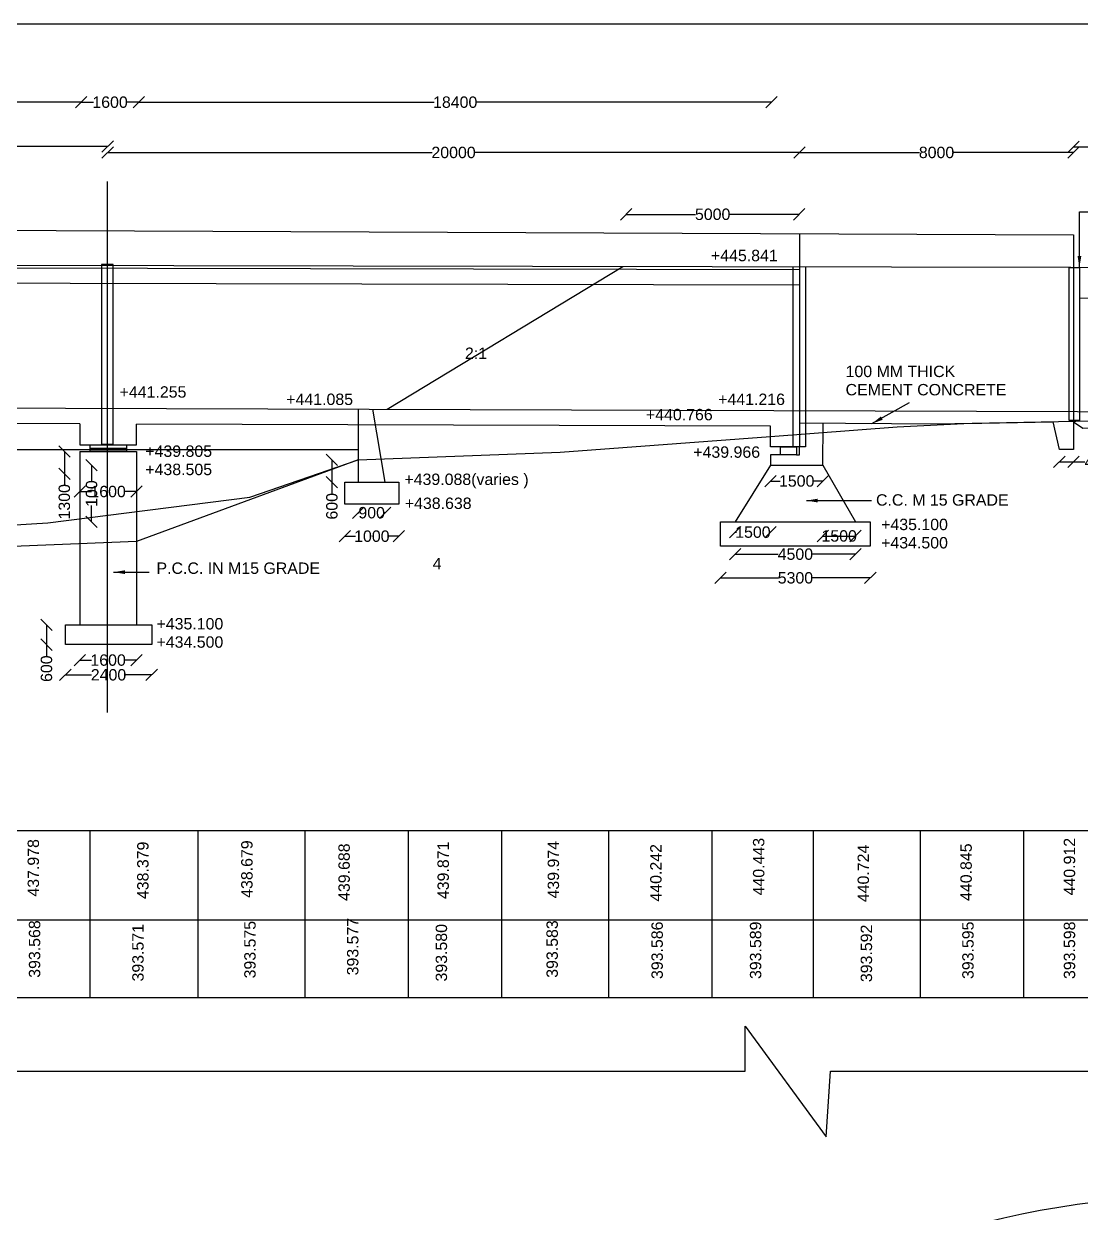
# Model space of a CAD drawing. Header units: millimetres. Extents: x 13075 to 24879, y 21418 to 27290.
# Drawn here: x 18342 to 20199, y 25201 to 27290 of the extents above; entities that cross this region are included whole.
import ezdxf

# ---------------------------------------------------------------- set-up
doc = ezdxf.new("R2010")
doc.units = ezdxf.units.MM
doc.header["$MEASUREMENT"] = 0
doc.header["$PDMODE"] = 32
doc.header["$PDSIZE"] = 46
for name, color, linetype in [('DIMENSIONS', 7, 'Continuous'), ('DRAWING', 7, 'Continuous'), ('TEXT', 7, 'Continuous')]:
    doc.layers.add(name, color=color, linetype=linetype)
doc.styles.get("Standard").update_dxf_attribs({"font": 'arial.ttf', "height": 20})
doc.dimstyles.get("Standard").update_dxf_attribs({"dimtxt": 20, "dimasz": 20, "dimexe": 0.18, "dimexo": 0.0625, "dimgap": 0.09, "dimtad": 0, "dimdec": 0, "dimzin": 0, "dimdsep": 46, "dimtxsty": 'Standard', "dimblk": 'OBLIQUE', "dimcen": 0.09, "dimse1": 1, "dimse2": 1, "dimadec": 0, "dimazin": 0, "dimtfac": 1, "dimtdec": 0, "dimtofl": 0, "dimtmove": 0, "dimatfit": 3, "dimfxl": 1, "dimtolj": 1, "dimtzin": 0, "dimarcsym": 0})

# ---------------------------------------------------------------- blocks, each defined once
blk = doc.blocks.new('_Oblique')
at = {"color": 0, "linetype": 'ByBlock', "lineweight": -2}
blk.add_line((-0.5, -0.5), (0.5, 0.5), dxfattribs=at)
blk = doc.blocks.new('*D8')
at = {"layer": 'Defpoints', "color": 0, "transparency": 16777216}
for p in [(18489.3, 27074.3), (17265.1, 27012.9), (18489.3, 27012.9)]:
    blk.add_point(p, dxfattribs=at)
at = {"layer": 'DIMENSIONS', "color": 0, "lineweight": -2, "transparency": 16777216}
for p, q in [((17265.1, 27074.3), (17839.3, 27074.3)), ((18489.3, 27074.3), (17915.1, 27074.3))]:
    blk.add_line(p, q, dxfattribs=at)
at = {"layer": 'DIMENSIONS', "color": 0, "lineweight": -2, "transparency": 16777216, "xscale": 20, "yscale": 20, "zscale": 20, "rotation": 180}
blk.add_blockref('_Oblique', (17265.1, 27074.3), dxfattribs=at)
at = {"layer": 'DIMENSIONS', "color": 0, "lineweight": -2, "transparency": 16777216, "xscale": 20, "yscale": 20, "zscale": 20}
blk.add_blockref('_Oblique', (18489.3, 27074.3), dxfattribs=at)
at = {"layer": 'DIMENSIONS', "color": 0, "transparency": 16777216, "insert": (17877.2, 27074.3), "char_height": 20, "attachment_point": 5}
blk.add_mtext('\\A1;20000', dxfattribs=at)
blk = doc.blocks.new('*D9')
at = {"layer": 'Defpoints', "color": 0, "transparency": 16777216}
for p in [(19704.3, 27063.9), (18489.3, 27012.9), (19704.3, 26921.2)]:
    blk.add_point(p, dxfattribs=at)
at = {"layer": 'DIMENSIONS', "color": 0, "lineweight": -2, "transparency": 16777216}
for p, q in [((18489.3, 27063.9), (19059, 27063.9)), ((19704.3, 27063.9), (19134.7, 27063.9))]:
    blk.add_line(p, q, dxfattribs=at)
at = {"layer": 'DIMENSIONS', "color": 0, "lineweight": -2, "transparency": 16777216, "xscale": 20, "yscale": 20, "zscale": 20, "rotation": 180}
blk.add_blockref('_Oblique', (18489.3, 27063.9), dxfattribs=at)
at = {"layer": 'DIMENSIONS', "color": 0, "lineweight": -2, "transparency": 16777216, "xscale": 20, "yscale": 20, "zscale": 20}
blk.add_blockref('_Oblique', (19704.3, 27063.9), dxfattribs=at)
at = {"layer": 'DIMENSIONS', "color": 0, "transparency": 16777216, "insert": (19096.8, 27063.9), "char_height": 20, "attachment_point": 5}
blk.add_mtext('\\A1;20000', dxfattribs=at)
blk = doc.blocks.new('*D10')
at = {"layer": 'Defpoints', "color": 0, "transparency": 16777216}
for p in [(20185.9, 27063.9), (19704.3, 26921.2), (20185.9, 26919.1)]:
    blk.add_point(p, dxfattribs=at)
at = {"layer": 'DIMENSIONS', "color": 0, "lineweight": -2, "transparency": 16777216}
for p, q in [((19704.3, 27063.9), (19915.2, 27063.9)), ((20185.9, 27063.9), (19975.1, 27063.9))]:
    blk.add_line(p, q, dxfattribs=at)
at = {"layer": 'DIMENSIONS', "color": 0, "lineweight": -2, "transparency": 16777216, "xscale": 20, "yscale": 20, "zscale": 20, "rotation": 180}
blk.add_blockref('_Oblique', (19704.3, 27063.9), dxfattribs=at)
at = {"layer": 'DIMENSIONS', "color": 0, "lineweight": -2, "transparency": 16777216, "xscale": 20, "yscale": 20, "zscale": 20}
blk.add_blockref('_Oblique', (20185.9, 27063.9), dxfattribs=at)
at = {"layer": 'DIMENSIONS', "color": 0, "transparency": 16777216, "insert": (19945.1, 27063.9), "char_height": 20, "attachment_point": 5}
blk.add_mtext('\\A1;8000', dxfattribs=at)
blk = doc.blocks.new('*D11')
at = {"layer": 'Defpoints', "color": 0, "transparency": 16777216}
for p in [(20493.8, 27073.9), (20185.9, 26919.1), (20493.8, 26861.4)]:
    blk.add_point(p, dxfattribs=at)
at = {"layer": 'DIMENSIONS', "color": 0, "lineweight": -2, "transparency": 16777216}
for p, q in [((20185.9, 27073.9), (20303.1, 27073.9)), ((20493.8, 27073.9), (20376.6, 27073.9))]:
    blk.add_line(p, q, dxfattribs=at)
at = {"layer": 'DIMENSIONS', "color": 0, "lineweight": -2, "transparency": 16777216, "xscale": 20, "yscale": 20, "zscale": 20, "rotation": 180}
blk.add_blockref('_Oblique', (20185.9, 27073.9), dxfattribs=at)
at = {"layer": 'DIMENSIONS', "color": 0, "lineweight": -2, "transparency": 16777216, "xscale": 20, "yscale": 20, "zscale": 20}
blk.add_blockref('_Oblique', (20493.8, 27073.9), dxfattribs=at)
at = {"layer": 'DIMENSIONS', "color": 0, "transparency": 16777216, "insert": (20339.9, 27073.9), "char_height": 20, "attachment_point": 5}
blk.add_mtext('\\A1;15000', dxfattribs=at)
blk = doc.blocks.new('*D16')
at = {"layer": 'Defpoints', "color": 0, "transparency": 16777216}
for p in [(17308.7, 27152.2), (18442.8, 27152.2), (18442.8, 27148.2)]:
    blk.add_point(p, dxfattribs=at)
at = {"layer": 'DIMENSIONS', "color": 0, "lineweight": -2, "transparency": 16777216}
for p, q in [((17308.7, 27152.2), (17839, 27152.2)), ((18442.8, 27152.2), (17912.5, 27152.2))]:
    blk.add_line(p, q, dxfattribs=at)
at = {"layer": 'DIMENSIONS', "color": 0, "lineweight": -2, "transparency": 16777216, "xscale": 20, "yscale": 20, "zscale": 20, "rotation": 180}
blk.add_blockref('_Oblique', (17308.7, 27152.2), dxfattribs=at)
at = {"layer": 'DIMENSIONS', "color": 0, "lineweight": -2, "transparency": 16777216, "xscale": 20, "yscale": 20, "zscale": 20}
blk.add_blockref('_Oblique', (18442.8, 27152.2), dxfattribs=at)
at = {"layer": 'DIMENSIONS', "color": 0, "transparency": 16777216, "insert": (17875.7, 27152.2), "char_height": 20, "attachment_point": 5}
blk.add_mtext('\\A1;18400', dxfattribs=at)
blk = doc.blocks.new('*D17')
at = {"layer": 'Defpoints', "color": 0, "transparency": 16777216}
for p in [(18442.8, 27152.2), (18544.2, 27152.2), (18544.2, 27152.2)]:
    blk.add_point(p, dxfattribs=at)
at = {"layer": 'DIMENSIONS', "color": 0, "lineweight": -2, "transparency": 16777216}
for p, q in [((18442.8, 27152.2), (18464.5, 27152.2)), ((18544.2, 27152.2), (18522.5, 27152.2))]:
    blk.add_line(p, q, dxfattribs=at)
at = {"layer": 'DIMENSIONS', "color": 0, "lineweight": -2, "transparency": 16777216, "xscale": 20, "yscale": 20, "zscale": 20, "rotation": 180}
blk.add_blockref('_Oblique', (18442.8, 27152.2), dxfattribs=at)
at = {"layer": 'DIMENSIONS', "color": 0, "lineweight": -2, "transparency": 16777216, "xscale": 20, "yscale": 20, "zscale": 20}
blk.add_blockref('_Oblique', (18544.2, 27152.2), dxfattribs=at)
at = {"layer": 'DIMENSIONS', "color": 0, "transparency": 16777216, "insert": (18493.5, 27152.2), "char_height": 20, "attachment_point": 5}
blk.add_mtext('\\A1;1600', dxfattribs=at)
blk = doc.blocks.new('*D18')
at = {"layer": 'Defpoints', "color": 0, "transparency": 16777216}
for p in [(18544.2, 27152.2), (19655.1, 27154.2), (19655.1, 27152.2)]:
    blk.add_point(p, dxfattribs=at)
at = {"layer": 'DIMENSIONS', "color": 0, "lineweight": -2, "transparency": 16777216}
for p, q in [((18544.2, 27152.2), (19062.9, 27152.2)), ((19655.1, 27152.2), (19136.4, 27152.2))]:
    blk.add_line(p, q, dxfattribs=at)
at = {"layer": 'DIMENSIONS', "color": 0, "lineweight": -2, "transparency": 16777216, "xscale": 20, "yscale": 20, "zscale": 20, "rotation": 180}
blk.add_blockref('_Oblique', (18544.2, 27152.2), dxfattribs=at)
at = {"layer": 'DIMENSIONS', "color": 0, "lineweight": -2, "transparency": 16777216, "xscale": 20, "yscale": 20, "zscale": 20}
blk.add_blockref('_Oblique', (19655.1, 27152.2), dxfattribs=at)
at = {"layer": 'DIMENSIONS', "color": 0, "transparency": 16777216, "insert": (19099.7, 27152.2), "char_height": 20, "attachment_point": 5}
blk.add_mtext('\\A1;18400', dxfattribs=at)
blk = doc.blocks.new('*D44')
at = {"layer": 'Defpoints', "color": 0, "transparency": 16777216}
for p in [(18440.4, 26538.9), (18413.3, 26499.5), (18440.4, 26499.5)]:
    blk.add_point(p, dxfattribs=at)
at = {"layer": 'DIMENSIONS', "color": 0, "lineweight": -2, "transparency": 16777216}
for p, q in [((18413.3, 26538.9), (18413.3, 26499.5)), ((18413.3, 26499.5), (18413.3, 26479.5))]:
    blk.add_line(p, q, dxfattribs=at)
at = {"layer": 'DIMENSIONS', "color": 0, "lineweight": -2, "transparency": 16777216, "xscale": 20, "yscale": 20, "zscale": 20}
for p, rotation in [((18413.3, 26538.9), 90), ((18413.3, 26499.5), 270)]:
    blk.add_blockref('_Oblique', p, dxfattribs=dict(at, rotation=rotation))
at = {"layer": 'DIMENSIONS', "color": 0, "transparency": 16777216, "insert": (18413.3, 26450.5), "char_height": 20, "attachment_point": 5, "rotation": 90}
blk.add_mtext('\\A1;1300', dxfattribs=at)
blk = doc.blocks.new('*D45')
at = {"layer": 'Defpoints', "color": 0, "transparency": 16777216}
for p in [(18440.4, 26473.1), (18539.9, 26473.1), (18539.9, 26468.4)]:
    blk.add_point(p, dxfattribs=at)
at = {"layer": 'DIMENSIONS', "color": 0, "lineweight": -2, "transparency": 16777216}
for p, q in [((18440.4, 26468.4), (18461.2, 26468.4)), ((18539.9, 26468.4), (18519.1, 26468.4))]:
    blk.add_line(p, q, dxfattribs=at)
at = {"layer": 'DIMENSIONS', "color": 0, "lineweight": -2, "transparency": 16777216, "xscale": 20, "yscale": 20, "zscale": 20, "rotation": 180}
blk.add_blockref('_Oblique', (18440.4, 26468.4), dxfattribs=at)
at = {"layer": 'DIMENSIONS', "color": 0, "lineweight": -2, "transparency": 16777216, "xscale": 20, "yscale": 20, "zscale": 20}
blk.add_blockref('_Oblique', (18539.9, 26468.4), dxfattribs=at)
at = {"layer": 'DIMENSIONS', "color": 0, "transparency": 16777216, "insert": (18490.1, 26468.4), "char_height": 20, "attachment_point": 5}
blk.add_mtext('\\A1;1600', dxfattribs=at)
blk = doc.blocks.new('*D46')
at = {"layer": 'Defpoints', "color": 0, "transparency": 16777216}
for p in [(18415, 26234.3), (18381.9, 26199.6), (18415, 26199.6)]:
    blk.add_point(p, dxfattribs=at)
at = {"layer": 'DIMENSIONS', "color": 0, "lineweight": -2, "transparency": 16777216}
for p, q in [((18381.9, 26234.3), (18381.9, 26199.6)), ((18381.9, 26199.6), (18381.9, 26179.6))]:
    blk.add_line(p, q, dxfattribs=at)
at = {"layer": 'DIMENSIONS', "color": 0, "lineweight": -2, "transparency": 16777216, "xscale": 20, "yscale": 20, "zscale": 20}
for p, rotation in [((18381.9, 26234.3), 90), ((18381.9, 26199.6), 270)]:
    blk.add_blockref('_Oblique', p, dxfattribs=dict(at, rotation=rotation))
at = {"layer": 'DIMENSIONS', "color": 0, "transparency": 16777216, "insert": (18381.9, 26157.4), "char_height": 20, "attachment_point": 5, "rotation": 90}
blk.add_mtext('\\A1;600', dxfattribs=at)
blk = doc.blocks.new('*D47')
at = {"layer": 'Defpoints', "color": 0, "transparency": 16777216}
for p in [(18440.4, 26234.3), (18539.9, 26234.3), (18539.9, 24689.7)]:
    blk.add_point(p, dxfattribs=at)
at = {"layer": 'DIMENSIONS', "color": 0, "lineweight": -2, "transparency": 16777216}
for p, q in [((18440.4, 24689.7), (18461.2, 24689.7)), ((18539.9, 24689.7), (18519.1, 24689.7))]:
    blk.add_line(p, q, dxfattribs=at)
at = {"layer": 'DIMENSIONS', "color": 0, "lineweight": -2, "transparency": 16777216, "xscale": 20, "yscale": 20, "zscale": 20, "rotation": 180}
blk.add_blockref('_Oblique', (18440.4, 24689.7), dxfattribs=at)
at = {"layer": 'DIMENSIONS', "color": 0, "lineweight": -2, "transparency": 16777216, "xscale": 20, "yscale": 20, "zscale": 20}
blk.add_blockref('_Oblique', (18539.9, 24689.7), dxfattribs=at)
at = {"layer": 'DIMENSIONS', "color": 0, "transparency": 16777216, "insert": (18490.1, 24689.7), "char_height": 20, "attachment_point": 5}
blk.add_mtext('\\A1;1600', dxfattribs=at)
blk = doc.blocks.new('*D48')
at = {"layer": 'Defpoints', "color": 0, "transparency": 16777216}
for p in [(18440.4, 26234.3), (18539.9, 26234.3), (18539.9, 26172.4)]:
    blk.add_point(p, dxfattribs=at)
at = {"layer": 'DIMENSIONS', "color": 0, "lineweight": -2, "transparency": 16777216}
for p, q in [((18440.4, 26172.4), (18461.2, 26172.4)), ((18539.9, 26172.4), (18519.1, 26172.4))]:
    blk.add_line(p, q, dxfattribs=at)
at = {"layer": 'DIMENSIONS', "color": 0, "lineweight": -2, "transparency": 16777216, "xscale": 20, "yscale": 20, "zscale": 20, "rotation": 180}
blk.add_blockref('_Oblique', (18440.4, 26172.4), dxfattribs=at)
at = {"layer": 'DIMENSIONS', "color": 0, "lineweight": -2, "transparency": 16777216, "xscale": 20, "yscale": 20, "zscale": 20}
blk.add_blockref('_Oblique', (18539.9, 26172.4), dxfattribs=at)
at = {"layer": 'DIMENSIONS', "color": 0, "transparency": 16777216, "insert": (18490.1, 26172.4), "char_height": 20, "attachment_point": 5}
blk.add_mtext('\\A1;1600', dxfattribs=at)
blk = doc.blocks.new('*D49')
at = {"layer": 'Defpoints', "color": 0, "transparency": 16777216}
for p in [(18415, 26199.6), (18566.6, 26199.6), (18566.6, 26146.5)]:
    blk.add_point(p, dxfattribs=at)
at = {"layer": 'DIMENSIONS', "color": 0, "lineweight": -2, "transparency": 16777216}
for p, q in [((18415, 26146.5), (18460.7, 26146.5)), ((18566.6, 26146.5), (18520.9, 26146.5))]:
    blk.add_line(p, q, dxfattribs=at)
at = {"layer": 'DIMENSIONS', "color": 0, "lineweight": -2, "transparency": 16777216, "xscale": 20, "yscale": 20, "zscale": 20, "rotation": 180}
blk.add_blockref('_Oblique', (18415, 26146.5), dxfattribs=at)
at = {"layer": 'DIMENSIONS', "color": 0, "lineweight": -2, "transparency": 16777216, "xscale": 20, "yscale": 20, "zscale": 20}
blk.add_blockref('_Oblique', (18566.6, 26146.5), dxfattribs=at)
at = {"layer": 'DIMENSIONS', "color": 0, "transparency": 16777216, "insert": (18490.8, 26146.5), "char_height": 20, "attachment_point": 5}
blk.add_mtext('\\A1;2400', dxfattribs=at)
blk = doc.blocks.new('*D50')
at = {"layer": 'Defpoints', "color": 0, "transparency": 16777216}
for p in [(18929.4, 26524), (18883.2, 26484.9), (18930.9, 26484.9)]:
    blk.add_point(p, dxfattribs=at)
at = {"layer": 'DIMENSIONS', "color": 0, "lineweight": -2, "transparency": 16777216}
for p, q in [((18883.2, 26524), (18883.2, 26484.9)), ((18883.2, 26484.9), (18883.2, 26464.9))]:
    blk.add_line(p, q, dxfattribs=at)
at = {"layer": 'DIMENSIONS', "color": 0, "lineweight": -2, "transparency": 16777216, "xscale": 20, "yscale": 20, "zscale": 20}
for p, rotation in [((18883.2, 26524), 90), ((18883.2, 26484.9), 270)]:
    blk.add_blockref('_Oblique', p, dxfattribs=dict(at, rotation=rotation))
at = {"layer": 'DIMENSIONS', "color": 0, "transparency": 16777216, "insert": (18883.2, 26442.6), "char_height": 20, "attachment_point": 5, "rotation": 90}
blk.add_mtext('\\A1;600', dxfattribs=at)
blk = doc.blocks.new('*D51')
at = {"layer": 'Defpoints', "color": 0, "transparency": 16777216}
for p in [(18929.4, 26484.9), (18976.6, 26484.9), (18976.6, 26431.2)]:
    blk.add_point(p, dxfattribs=at)
at = {"layer": 'DIMENSIONS', "color": 0, "lineweight": -2, "transparency": 16777216}
for p, q in [((18929.4, 26431.2), (18930.9, 26431.2)), ((18976.6, 26431.2), (18975.2, 26431.2))]:
    blk.add_line(p, q, dxfattribs=at)
at = {"layer": 'DIMENSIONS', "color": 0, "lineweight": -2, "transparency": 16777216, "xscale": 20, "yscale": 20, "zscale": 20, "rotation": 180}
blk.add_blockref('_Oblique', (18929.4, 26431.2), dxfattribs=at)
at = {"layer": 'DIMENSIONS', "color": 0, "lineweight": -2, "transparency": 16777216, "xscale": 20, "yscale": 20, "zscale": 20}
blk.add_blockref('_Oblique', (18976.6, 26431.2), dxfattribs=at)
at = {"layer": 'DIMENSIONS', "color": 0, "transparency": 16777216, "insert": (18953, 26431.2), "char_height": 20, "attachment_point": 5}
blk.add_mtext('\\A1;900', dxfattribs=at)
blk = doc.blocks.new('*D52')
at = {"layer": 'Defpoints', "color": 0, "transparency": 16777216}
for p in [(18905.9, 26446.3), (19000.8, 26446.3), (19000.8, 26390)]:
    blk.add_point(p, dxfattribs=at)
at = {"layer": 'DIMENSIONS', "color": 0, "lineweight": -2, "transparency": 16777216}
for p, q in [((18905.9, 26390), (18924.4, 26390)), ((19000.8, 26390), (18982.3, 26390))]:
    blk.add_line(p, q, dxfattribs=at)
at = {"layer": 'DIMENSIONS', "color": 0, "lineweight": -2, "transparency": 16777216, "xscale": 20, "yscale": 20, "zscale": 20, "rotation": 180}
blk.add_blockref('_Oblique', (18905.9, 26390), dxfattribs=at)
at = {"layer": 'DIMENSIONS', "color": 0, "lineweight": -2, "transparency": 16777216, "xscale": 20, "yscale": 20, "zscale": 20}
blk.add_blockref('_Oblique', (19000.8, 26390), dxfattribs=at)
at = {"layer": 'DIMENSIONS', "color": 0, "transparency": 16777216, "insert": (18953.3, 26390), "char_height": 20, "attachment_point": 5}
blk.add_mtext('\\A1;1000', dxfattribs=at)
blk = doc.blocks.new('*D53')
at = {"layer": 'Defpoints', "color": 0, "transparency": 16777216}
for p in [(19653.5, 26514.8), (19745.4, 26514.1), (19745.4, 26486.9)]:
    blk.add_point(p, dxfattribs=at)
at = {"layer": 'DIMENSIONS', "color": 0, "lineweight": -2, "transparency": 16777216}
for p, q in [((19653.5, 26486.9), (19670.5, 26486.9)), ((19745.4, 26486.9), (19728.4, 26486.9))]:
    blk.add_line(p, q, dxfattribs=at)
at = {"layer": 'DIMENSIONS', "color": 0, "lineweight": -2, "transparency": 16777216, "xscale": 20, "yscale": 20, "zscale": 20, "rotation": 180}
blk.add_blockref('_Oblique', (19653.5, 26486.9), dxfattribs=at)
at = {"layer": 'DIMENSIONS', "color": 0, "lineweight": -2, "transparency": 16777216, "xscale": 20, "yscale": 20, "zscale": 20}
blk.add_blockref('_Oblique', (19745.4, 26486.9), dxfattribs=at)
at = {"layer": 'DIMENSIONS', "color": 0, "transparency": 16777216, "insert": (19699.5, 26486.9), "char_height": 20, "attachment_point": 5}
blk.add_mtext('\\A1;1500', dxfattribs=at)
blk = doc.blocks.new('*D54')
at = {"layer": 'Defpoints', "color": 0, "transparency": 16777216}
for p in [(19591.6, 26415.1), (19802.8, 26415.1), (19802.8, 26358.4)]:
    blk.add_point(p, dxfattribs=at)
at = {"layer": 'DIMENSIONS', "color": 0, "lineweight": -2, "transparency": 16777216}
for p, q in [((19591.6, 26358.4), (19666.9, 26358.4)), ((19802.8, 26358.4), (19727.5, 26358.4))]:
    blk.add_line(p, q, dxfattribs=at)
at = {"layer": 'DIMENSIONS', "color": 0, "lineweight": -2, "transparency": 16777216, "xscale": 20, "yscale": 20, "zscale": 20, "rotation": 180}
blk.add_blockref('_Oblique', (19591.6, 26358.4), dxfattribs=at)
at = {"layer": 'DIMENSIONS', "color": 0, "lineweight": -2, "transparency": 16777216, "xscale": 20, "yscale": 20, "zscale": 20}
blk.add_blockref('_Oblique', (19802.8, 26358.4), dxfattribs=at)
at = {"layer": 'DIMENSIONS', "color": 0, "transparency": 16777216, "insert": (19697.2, 26358.4), "char_height": 20, "attachment_point": 5}
blk.add_mtext('\\A1;4500', dxfattribs=at)
blk = doc.blocks.new('*D55')
at = {"layer": 'Defpoints', "color": 0, "transparency": 16777216}
for p in [(19565.8, 26372.6), (19828.8, 26372.6), (19828.8, 26316.8)]:
    blk.add_point(p, dxfattribs=at)
at = {"layer": 'DIMENSIONS', "color": 0, "lineweight": -2, "transparency": 16777216}
for p, q in [((19565.8, 26316.8), (19667.4, 26316.8)), ((19828.8, 26316.8), (19727.2, 26316.8))]:
    blk.add_line(p, q, dxfattribs=at)
at = {"layer": 'DIMENSIONS', "color": 0, "lineweight": -2, "transparency": 16777216, "xscale": 20, "yscale": 20, "zscale": 20, "rotation": 180}
blk.add_blockref('_Oblique', (19565.8, 26316.8), dxfattribs=at)
at = {"layer": 'DIMENSIONS', "color": 0, "lineweight": -2, "transparency": 16777216, "xscale": 20, "yscale": 20, "zscale": 20}
blk.add_blockref('_Oblique', (19828.8, 26316.8), dxfattribs=at)
at = {"layer": 'DIMENSIONS', "color": 0, "transparency": 16777216, "insert": (19697.3, 26316.8), "char_height": 20, "attachment_point": 5}
blk.add_mtext('\\A1;5300', dxfattribs=at)
blk = doc.blocks.new('*D56')
at = {"layer": 'Defpoints', "color": 0, "transparency": 16777216}
for p in [(18461.1, 26514.8), (19653.5, 26514.8), (19591.6, 26415.1)]:
    blk.add_point(p, dxfattribs=at)
at = {"layer": 'DIMENSIONS', "color": 0, "lineweight": -2, "transparency": 16777216}
for p, q in [((18461.1, 26514.8), (18461.1, 26486.1)), ((18461.1, 26415.1), (18461.1, 26443.7))]:
    blk.add_line(p, q, dxfattribs=at)
at = {"layer": 'DIMENSIONS', "color": 0, "lineweight": -2, "transparency": 16777216, "xscale": 20, "yscale": 20, "zscale": 20}
for p, rotation in [((18461.1, 26514.8), 90), ((18461.1, 26415.1), 270)]:
    blk.add_blockref('_Oblique', p, dxfattribs=dict(at, rotation=rotation))
at = {"layer": 'DIMENSIONS', "color": 0, "transparency": 16777216, "insert": (18461.1, 26464.9), "char_height": 20, "attachment_point": 5, "rotation": 90}
blk.add_mtext('\\A1;100', dxfattribs=at)
blk = doc.blocks.new('*D57')
at = {"layer": 'Defpoints', "color": 0, "transparency": 16777216}
for p in [(19653.5, 26514.8), (19591.6, 26415.1), (19653.5, 26397.1)]:
    blk.add_point(p, dxfattribs=at)
at = {"layer": 'DIMENSIONS', "color": 0, "lineweight": -2, "transparency": 16777216}
for p, q in [((19591.6, 26397.1), (19593.6, 26397.1)), ((19653.5, 26397.1), (19651.5, 26397.1))]:
    blk.add_line(p, q, dxfattribs=at)
at = {"layer": 'DIMENSIONS', "color": 0, "lineweight": -2, "transparency": 16777216, "xscale": 20, "yscale": 20, "zscale": 20, "rotation": 180}
blk.add_blockref('_Oblique', (19591.6, 26397.1), dxfattribs=at)
at = {"layer": 'DIMENSIONS', "color": 0, "lineweight": -2, "transparency": 16777216, "xscale": 20, "yscale": 20, "zscale": 20}
blk.add_blockref('_Oblique', (19653.5, 26397.1), dxfattribs=at)
at = {"layer": 'DIMENSIONS', "color": 0, "transparency": 16777216, "insert": (19622.6, 26397.1), "char_height": 20, "attachment_point": 5}
blk.add_mtext('\\A1;1500', dxfattribs=at)
blk = doc.blocks.new('*D58')
at = {"layer": 'Defpoints', "color": 0, "transparency": 16777216}
for p in [(19745.4, 26514.1), (19802.8, 26415.1), (19802.8, 26390.4)]:
    blk.add_point(p, dxfattribs=at)
at = {"layer": 'DIMENSIONS', "color": 0, "lineweight": -2, "transparency": 16777216}
blk.add_line((19745.4, 26390.4), (19802.8, 26390.4), dxfattribs=at)
at = {"layer": 'DIMENSIONS', "color": 0, "lineweight": -2, "transparency": 16777216, "xscale": 20, "yscale": 20, "zscale": 20, "rotation": 180}
blk.add_blockref('_Oblique', (19745.4, 26390.4), dxfattribs=at)
at = {"layer": 'DIMENSIONS', "color": 0, "lineweight": -2, "transparency": 16777216, "xscale": 20, "yscale": 20, "zscale": 20}
blk.add_blockref('_Oblique', (19802.8, 26390.4), dxfattribs=at)
at = {"layer": 'DIMENSIONS', "color": 0, "transparency": 16777216, "insert": (19774.1, 26390.4), "char_height": 20, "attachment_point": 5}
blk.add_mtext('\\A1;1500', dxfattribs=at)
blk = doc.blocks.new('*D59')
at = {"layer": 'Defpoints', "color": 0, "transparency": 16777216}
for p in [(19400.1, 26953.7), (19703.7, 26961.9), (19703.7, 26955.3)]:
    blk.add_point(p, dxfattribs=at)
at = {"layer": 'DIMENSIONS', "color": 0, "lineweight": -2, "transparency": 16777216}
for p, q in [((19400.1, 26955.3), (19522, 26955.3)), ((19703.7, 26955.3), (19581.8, 26955.3))]:
    blk.add_line(p, q, dxfattribs=at)
at = {"layer": 'DIMENSIONS', "color": 0, "lineweight": -2, "transparency": 16777216, "xscale": 20, "yscale": 20, "zscale": 20, "rotation": 180}
blk.add_blockref('_Oblique', (19400.1, 26955.3), dxfattribs=at)
at = {"layer": 'DIMENSIONS', "color": 0, "lineweight": -2, "transparency": 16777216, "xscale": 20, "yscale": 20, "zscale": 20}
blk.add_blockref('_Oblique', (19703.7, 26955.3), dxfattribs=at)
at = {"layer": 'DIMENSIONS', "color": 0, "transparency": 16777216, "insert": (19551.9, 26955.3), "char_height": 20, "attachment_point": 5}
blk.add_mtext('\\A1;5000', dxfattribs=at)
blk = doc.blocks.new('*D60')
at = {"layer": 'Defpoints', "color": 0, "transparency": 16777216}
for p in [(20160.8, 26542.5), (20185.8, 26542.5), (20185.8, 26520.7)]:
    blk.add_point(p, dxfattribs=at)
at = {"layer": 'DIMENSIONS', "color": 0, "lineweight": -2, "transparency": 16777216}
for p, q in [((20160.8, 26520.7), (20185.8, 26520.7)), ((20185.8, 26520.7), (20205.8, 26520.7))]:
    blk.add_line(p, q, dxfattribs=at)
at = {"layer": 'DIMENSIONS', "color": 0, "lineweight": -2, "transparency": 16777216, "xscale": 20, "yscale": 20, "zscale": 20, "rotation": 180}
blk.add_blockref('_Oblique', (20160.8, 26520.7), dxfattribs=at)
at = {"layer": 'DIMENSIONS', "color": 0, "lineweight": -2, "transparency": 16777216, "xscale": 20, "yscale": 20, "zscale": 20}
blk.add_blockref('_Oblique', (20185.8, 26520.7), dxfattribs=at)
at = {"layer": 'DIMENSIONS', "color": 0, "transparency": 16777216, "insert": (20228.4, 26520.7), "char_height": 20, "attachment_point": 5}
blk.add_mtext('\\A1;450', dxfattribs=at)

msp = doc.modelspace()

# ---------------------------------------------------------------- linework, layer by layer
at = {"layer": 'DRAWING'}
for points in [[(18489.3, 26080.3), (18489.3, 27012.9)], [(14824.5, 26942), (20185.9, 26919.1), (20185.8, 26861.9)], [(19704.3, 26921.2), (19704.3, 26546.9), (19653.5, 26546.9), (19653.5, 26583.1), (18540.1, 26587)], [(14326.1, 26628.1), (21259.5, 26605.7), (21259.5, 26860.1), (20181.1, 26862), (14823.8, 26872.1), (14326.1, 26881.2)], [(19704.3, 26858.1), (14836.7, 26867.8)], [(18980.5, 26613), (19394.3, 26863.5)], [(19715.2, 26862.8), (19715.2, 26546.9), (19693.5, 26546.9), (19693.5, 26862.9)], [(20185.8, 26861.9), (20185.8, 26542.5), (20160.8, 26542.5), (20150.2, 26590.7)], [(14836.7, 26842.4), (19704.3, 26831.5)], [(20196.1, 26808.5), (21259.5, 26802.3)], [(18929.4, 26613.2), (18929.4, 26484.9), (18976.6, 26484.9), (18954.9, 26613.1)], [(21259.5, 26594.5), (20584.4, 26599), (19947.1, 26586.9), (19704.3, 26588.6)], [(18440.4, 26587.4), (17312.7, 26591.4)], [(18440.4, 26587.4), (18440.4, 26550.4), (18539.9, 26550.4), (18540.1, 26587)], [(18929.4, 26524), (19283.9, 26537.4), (19653.5, 26565), (19875.9, 26582), (19993.2, 26587.7), (20150.2, 26590.7)], [(19671, 26533), (19653.5, 26533), (19653.5, 26514.8), (19745.4, 26514.8), (19745.9, 26588.3)], [(20185.8, 26590.7), (20202.3, 26580), (20350, 26583.5), (20517.5, 26587.5)], [(15620.2, 26542.2), (18929.4, 26542.2)], [(15620.2, 26532.6), (15987.4, 26413), (16160.3, 26385.7), (16347.3, 26383.3), (16382.4, 26379.7), (16466.4, 26376.4), (16527.4, 26369.6), (16654.4, 26368.6), (16714.5, 26367.8), (16878.4, 26358.1), (17029.5, 26357.8), (17254.2, 26351.9), (17537.1, 26358.7), (17652.3, 26361.5), (17821.1, 26369.6), (18006.3, 26390.4), (18183.5, 26401.3), (18384.5, 26413.7), (18739, 26458.4), (18929.4, 26524)], [(18929.4, 26524), (18539.9, 26380.6), (18235.4, 26368.3), (17691.4, 26352.9), (17311.8, 26345.9), (17052.8, 26333.5), (16528.6, 26320.8), (15987.4, 26320.8), (15620.2, 26532.6)], [(18440.4, 26538.9), (18539.9, 26538.9), (18539.9, 26234.3)], [(18440.4, 26538.9), (18440.4, 26234.3)], [(18458.7, 26544.7), (18522.1, 26544.7)], [(19699.1, 26533), (19704.3, 26533), (19704.3, 26546.9)], [(19653.5, 26514.8), (19591.6, 26415.1)], [(19745.4, 26514.8), (19802.8, 26415.1)]]:
    msp.add_lwpolyline(points, dxfattribs=at)
for points in [[(18478.4, 26551.9), (18499.2, 26551.9), (18499.2, 26867.5), (18478.4, 26867.5)], [(20178.3, 26862), (20196.1, 26862), (20196.1, 26593.5), (20178.3, 26593.5)], [(18458.7, 26550.4), (18522.1, 26550.4), (18522.1, 26538.9), (18458.7, 26538.9)], [(19671, 26546.9), (19699.1, 26546.9), (19699.1, 26533), (19671, 26533)], [(18905.9, 26484.9), (19000.8, 26484.9), (19000.8, 26446.3), (18905.9, 26446.3)], [(19565.8, 26415.1), (19828.8, 26415.1), (19828.8, 26372.6), (19565.8, 26372.6)], [(18415, 26234.3), (18566.6, 26234.3), (18566.6, 26199.6), (18415, 26199.6)]]:
    msp.add_lwpolyline(points, close=True, dxfattribs=at)
msp.add_lwpolyline([(21279.7, 25227.3), (20291.5, 25227.3, 0.345701), (18883.6, 23931.3), (18878.3, 22916.8, 0.330847), (20281.7, 21878.5), (21265.9, 21878.5), (21265.9, 23425.1), (21242.7, 23425.1), (21304.5, 23467.6), (21270.6, 23467.6), (21279.7, 25227.3)], format="xyb", dxfattribs=at)
at = {"layer": 'TEXT'}
for points in [[(24813.4, 21417.9), (13074.6, 21417.9), (13074.6, 27290), (24813.4, 27290)], [(13130.4, 25873), (21201.8, 25873), (21201.8, 25579.4), (13130.4, 25579.4)]]:
    msp.add_lwpolyline(points, close=True, dxfattribs=at)
for points in [[(13202.7, 25450.3), (19609.1, 25450.3), (19609.1, 25529.6), (19751, 25335.1), (19758.9, 25450.3), (21261.3, 25450.3), (21259.5, 26075.3)], [(18458.2, 25873), (18458.2, 25579.4)], [(18647.7, 25873), (18647.7, 25579.4)], [(18835.4, 25873), (18835.4, 25579.4)], [(19016.9, 25873), (19016.9, 25579.4)], [(19181.1, 25873), (19181.1, 25579.4)], [(19368.9, 25873), (19368.9, 25579.4)], [(19550.4, 25873), (19550.4, 25579.4)], [(19728.4, 25873), (19728.4, 25579.4)], [(19916.2, 25873), (19916.2, 25579.4)], [(20097.6, 25873), (20097.6, 25579.4)], [(21201.8, 25716), (13130.4, 25716)]]:
    msp.add_lwpolyline(points, dxfattribs=at)

# ---------------------------------------------------------------- texts
for s, p in [('+445.841', (19548.9, 26873)), ('2:1', (19116.9, 26701.4)), ('100 MM THICK ', (19785.4, 26669.5)), ('CEMENT CONCRETE ', (19785.4, 26637.4)), ('+441.255', (18510.3, 26633.4)), ('+441.085', (18803, 26620.5)), ('+441.216', (19561.6, 26620.5)), ('+440.766', (19434.7, 26593.6)), ('+439.805', (18555.4, 26529.4)), ('+439.966', (19517.9, 26527.8)), ('+438.505', (18555.4, 26497.3)), ('+439.088(varies )', (19010.5, 26480)), ('+438.638', (19011.2, 26437.9)), ('C.C. M 15 GRADE ', (19838.8, 26443.7)), ('+435.100', (19847.8, 26400.7)), ('+434.500', (19847.8, 26368.6)), ('P.C.C. IN M15 GRADE ', (18575.1, 26323.9)), ('4', (19060.3, 26332)), ('+435.100', (18575.1, 26226.3)), ('+434.500', (18575.1, 26194.2))]:
    msp.add_text(s, height=20, dxfattribs=at).set_placement(p)
for s, p in [('437.978', (18368.7, 25757.1)), ('438.379', (18561.1, 25752.7)), ('438.679', (18743.8, 25754.9)), ('439.688', (18914.6, 25749.5)), ('439.871', (19088.6, 25752.7)), ('439.974', (19282.1, 25753.8)), ('440.242', (19462.2, 25748.4)), ('440.443', (19642.7, 25759.2)), ('440.724', (19826.5, 25747.3)), ('440.845', (20007, 25749.5)), ('440.912', (20188.6, 25759.2)), ('393.577', (18929.7, 25618.8)), ('393.568', (18370.9, 25614.5)), ('393.571', (18552.5, 25608)), ('393.575', (18749.2, 25613.4)), ('393.580', (19085.4, 25608)), ('393.583', (19280, 25614.5)), ('393.586', (19464.4, 25612.3)), ('393.589', (19637.3, 25612.3)), ('393.592', (19831.9, 25606.9)), ('393.595', (20010.3, 25612.3)), ('393.598', (20188.6, 25612.3))]:
    msp.add_text(s, height=20, rotation=90, dxfattribs=at).set_placement(p)

# ---------------------------------------------------------------- dimensions: what is measured, and where the dimension line sits
at = {"layer": 'DIMENSIONS'}
for base, p1, p2, text, picture, middle in [((18442.8, 27152.2), (17308.7, 27152.2), (18442.8, 27148.2), '18400', '*D16', (17875.7, 27152.2)), ((18544.2, 27152.2), (18442.8, 27152.2), (18544.2, 27152.2), '1600', '*D17', (18493.5, 27152.2)), ((19655.1, 27152.2), (18544.2, 27152.2), (19655.1, 27154.2), '18400', '*D18', (19099.7, 27152.2)), ((18489.3, 27074.3), (17265.1, 27012.9), (18489.3, 27012.9), '20000', '*D8', (17877.2, 27074.3)), ((19704.3, 27063.9), (18489.3, 27012.9), (19704.3, 26921.2), '20000', '*D9', (19096.8, 27063.9)), ((20185.9, 27063.9), (19704.3, 26921.2), (20185.9, 26919.1), '8000', '*D10', (19945.1, 27063.9)), ((20493.8, 27073.9), (20185.9, 26919.1), (20493.8, 26861.4), '15000', '*D11', (20339.9, 27073.9)), ((19703.7, 26955.3), (19400.1, 26953.7), (19703.7, 26961.9), '5000', '*D59', (19551.9, 26955.3)), ((20185.8, 26520.7), (20160.8, 26542.5), (20185.8, 26542.5), '450', '*D60', (20228.4, 26520.7)), ((19653.5, 26397.1), (19591.6, 26415.1), (19653.5, 26514.8), '1500', '*D57', (19622.6, 26397.1)), ((19745.4, 26486.9), (19653.5, 26514.8), (19745.4, 26514.1), '1500', '*D53', (19699.5, 26486.9)), ((18539.9, 26468.4), (18440.4, 26473.1), (18539.9, 26473.1), '1600', '*D45', (18490.1, 26468.4)), ((18976.6, 26431.2), (18929.4, 26484.9), (18976.6, 26484.9), '900', '*D51', (18953, 26431.2)), ((19000.8, 26390), (18905.9, 26446.3), (19000.8, 26446.3), '1000', '*D52', (18953.3, 26390)), ((19828.8, 26316.8), (19565.8, 26372.6), (19828.8, 26372.6), '5300', '*D55', (19697.3, 26316.8)), ((18539.9, 24689.7), (18440.4, 26234.3), (18539.9, 26234.3), '1600', '*D47', (18490.1, 24689.7)), ((18539.9, 26172.4), (18440.4, 26234.3), (18539.9, 26234.3), '1600', '*D48', (18490.1, 26172.4)), ((18566.6, 26146.5), (18415, 26199.6), (18566.6, 26199.6), '2400', '*D49', (18490.8, 26146.5))]:
    dim = msp.add_linear_dim(base=base, p1=p1, p2=p2, text=text, dimstyle='Standard', dxfattribs=at)
    dim.commit()
    dim.dimension.update_dxf_attribs({"geometry": picture, "text_midpoint": middle})
for base, p1, p2, text, picture, middle in [((18413.3, 26499.5), (18440.4, 26538.9), (18440.4, 26499.5), '1300', '*D44', (18413.3, 26450.5)), ((18381.9, 26199.6), (18415, 26234.3), (18415, 26199.6), '600', '*D46', (18381.9, 26157.4))]:
    dim = msp.add_linear_dim(base=base, p1=p1, p2=p2, angle=90, text=text, dimstyle='Standard', dxfattribs=at)
    dim.commit()
    dim.dimension.update_dxf_attribs({"geometry": picture, "text_midpoint": middle})
dim = msp.add_linear_dim(base=(18883.2, 26484.9), p1=(18929.4, 26524), p2=(18930.9, 26484.9), angle=90, text='600', dimstyle='Standard', dxfattribs=at)
dim.commit()
dim.dimension.update_dxf_attribs({"geometry": '*D50', "text_midpoint": (18883.2, 26442.6), "dimtype": 160})
dim = msp.add_linear_dim(base=(18461.1, 26514.8), p1=(19591.6, 26415.1), p2=(19653.5, 26514.8), angle=90, dimstyle='Standard', dxfattribs=at)
dim.commit()
dim.dimension.update_dxf_attribs({"geometry": '*D56', "text_midpoint": (18461.1, 26464.9)})
for base, p1, text, picture, middle in [((19802.8, 26390.4), (19745.4, 26514.1), '1500', '*D58', (19774.1, 26390.4)), ((19802.8, 26358.4), (19591.6, 26415.1), '4500', '*D54', (19697.2, 26358.4))]:
    dim = msp.add_linear_dim(base=base, p1=p1, p2=(19802.8, 26415.1), text=text, dimstyle='Standard', dxfattribs=at)
    dim.commit()
    dim.dimension.update_dxf_attribs({"geometry": picture, "text_midpoint": middle, "dimtype": 160})

# ---------------------------------------------------------------- leaders
at = {"layer": 'TEXT'}
for points in [[(20196.1, 26861.9), (20196.1, 26960), (20286.5, 26960)], [(19831.6, 26587.7), (19897.6, 26624.6)], [(19716.6, 26452.6), (19830.6, 26452.6)], [(18499.6, 26326.9), (18562.1, 26326.9)]]:
    msp.add_leader(points, dimstyle='Standard', override={"dimgap": 0.09, "dimtad": 0}, dxfattribs=at)

doc.saveas('drawing.dxf')
